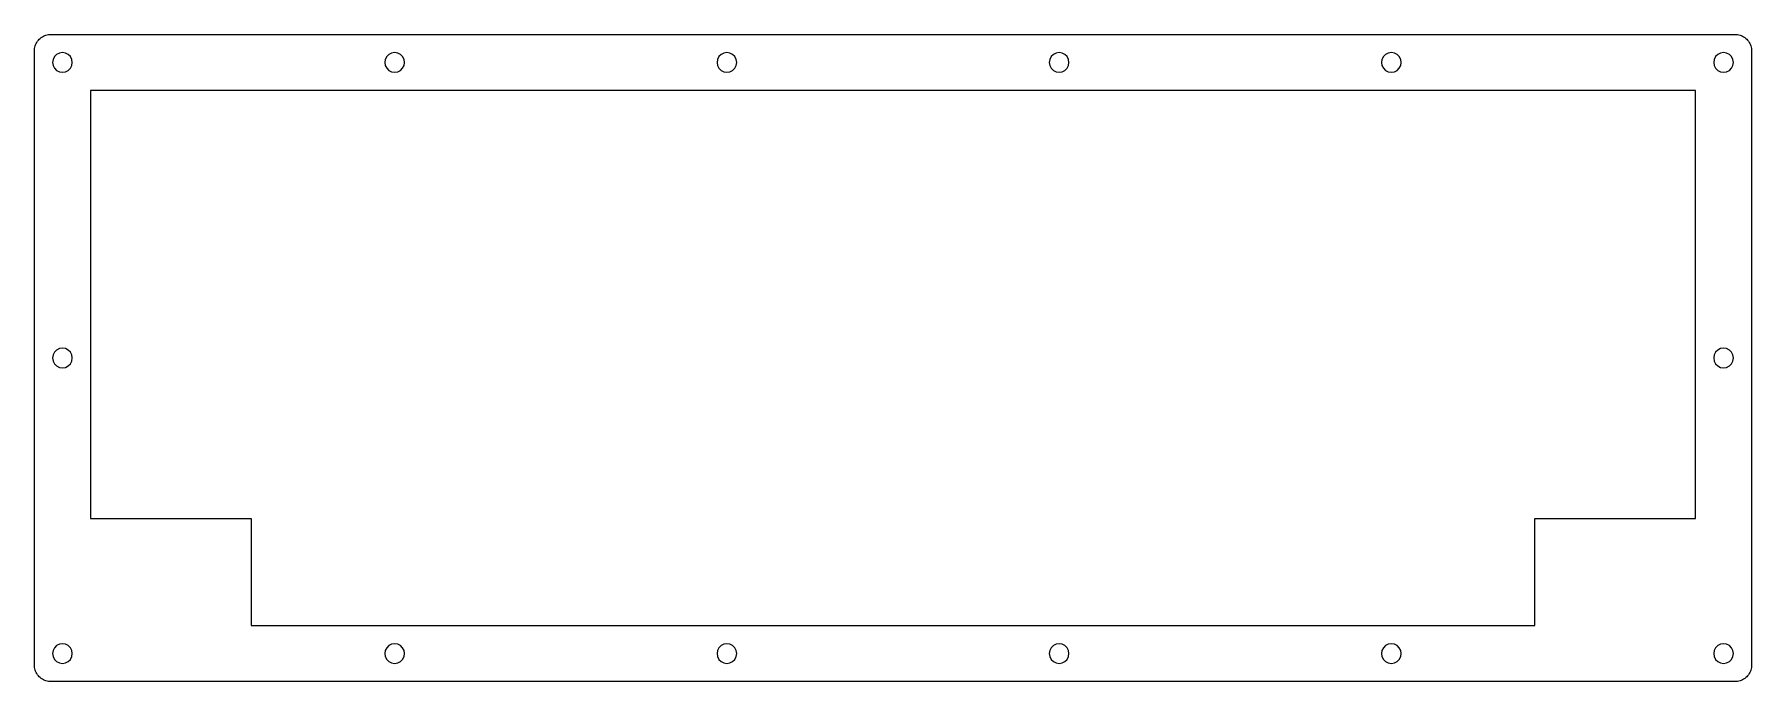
# Model space of a CAD drawing. Extents: x 0 to 306, y 0 to 116.
import ezdxf

# ---------------------------------------------------------------- set-up
doc = ezdxf.new("R2010")
doc.units = 0
doc.layers.get('0').update_dxf_attribs({"linetype": 'CONTINUOUS'})

msp = doc.modelspace()

# ---------------------------------------------------------------- linework, layer by layer
at = {"color": 0}
for p, q in [((0.130914, 113.086), (0.177767, 113.316)), ((0.177767, 113.316), (0.241157, 113.543)), ((0.241157, 113.543), (0.323839, 113.764)), ((0.323839, 113.764), (0.421679, 113.978)), ((0.421679, 113.978), (0.537436, 114.184)), ((0.537436, 114.184), (0.666972, 114.38)), ((0.666972, 114.38), (0.813043, 114.565)), ((0.813043, 114.565), (0.972894, 114.738)), ((0.972894, 114.738), (1.14653, 114.898)), ((1.14653, 114.898), (1.33119, 115.044)), ((1.33119, 115.044), (1.52687, 115.174)), ((1.52687, 115.174), (1.73357, 115.29)), ((1.73357, 115.29), (1.94717, 115.387)), ((1.94717, 115.387), (2.16765, 115.47)), ((2.16765, 115.47), (2.39503, 115.533)), ((2.39503, 115.533), (2.62516, 115.58)), ((2.62516, 115.58), (2.85943, 115.606)), ((2.85943, 115.606), (3.09507, 115.616)), ((3.09507, 115.616), (302.846, 115.616)), ((302.846, 115.616), (303.082, 115.606)), ((303.082, 115.606), (303.316, 115.58)), ((303.316, 115.58), (303.546, 115.533)), ((303.546, 115.533), (303.773, 115.47)), ((303.773, 115.47), (303.994, 115.387)), ((303.994, 115.387), (304.207, 115.29)), ((304.207, 115.29), (304.414, 115.174)), ((304.414, 115.174), (304.61, 115.044)), ((304.61, 115.044), (304.794, 114.898)), ((304.794, 114.898), (304.968, 114.738)), ((304.968, 114.738), (305.128, 114.565)), ((305.128, 114.565), (305.274, 114.38)), ((305.274, 114.38), (305.404, 114.184)), ((305.404, 114.184), (305.519, 113.978)), ((305.519, 113.978), (305.617, 113.764)), ((305.617, 113.764), (305.7, 113.543)), ((305.7, 113.543), (305.763, 113.316)), ((305.763, 113.316), (305.81, 113.086)), ((0.095085, 112.616), (0.104731, 112.852)), ((0.095085, 3.36517), (0.095085, 112.616)), ((0.104731, 112.852), (0.130914, 113.086)), ((3.42994, 111.157), (3.34588, 110.615)), ((3.34588, 110.615), (3.42994, 110.075)), ((3.67937, 111.645), (3.42994, 111.157)), ((3.42994, 110.075), (3.67937, 109.587)), ((4.06658, 112.032), (3.67937, 111.645)), ((4.55443, 112.281), (4.06658, 112.032)), ((5.09598, 112.365), (4.55443, 112.281)), ((5.63619, 112.281), (5.09598, 112.365)), ((6.12401, 112.032), (5.63619, 112.281)), ((6.50984, 111.645), (6.12401, 112.032)), ((6.75929, 111.157), (6.50984, 111.645)), ((6.50984, 109.587), (6.75929, 110.075)), ((6.84611, 110.615), (6.75929, 111.157)), ((6.75929, 110.075), (6.84611, 110.615)), ((62.581, 111.157), (62.4953, 110.615)), ((62.4953, 110.615), (62.581, 110.075)), ((62.829, 111.645), (62.581, 111.157)), ((62.581, 110.075), (62.829, 109.587)), ((63.216, 112.032), (62.829, 111.645)), ((63.7039, 112.281), (63.216, 112.032)), ((64.2454, 112.365), (63.7039, 112.281)), ((64.7859, 112.281), (64.2454, 112.365)), ((65.2734, 112.032), (64.7859, 112.281)), ((65.6608, 111.645), (65.2734, 112.032)), ((65.9088, 111.157), (65.6608, 111.645)), ((65.6608, 109.587), (65.9088, 110.075)), ((65.9956, 110.615), (65.9088, 111.157)), ((65.9088, 110.075), (65.9956, 110.615)), ((121.732, 111.157), (121.645, 110.615)), ((121.645, 110.615), (121.732, 110.075)), ((121.98, 111.645), (121.732, 111.157)), ((121.732, 110.075), (121.98, 109.587)), ((122.367, 112.032), (121.98, 111.645)), ((122.855, 112.281), (122.367, 112.032)), ((123.395, 112.365), (122.855, 112.281)), ((123.936, 112.281), (123.395, 112.365)), ((124.424, 112.032), (123.936, 112.281)), ((124.812, 111.645), (124.424, 112.032)), ((125.06, 111.157), (124.812, 111.645)), ((124.812, 109.587), (125.06, 110.075)), ((125.145, 110.615), (125.06, 111.157)), ((125.06, 110.075), (125.145, 110.615)), ((180.881, 111.157), (180.796, 110.615)), ((180.796, 110.615), (180.881, 110.075)), ((181.13, 111.645), (180.881, 111.157)), ((180.881, 110.075), (181.13, 109.587)), ((181.517, 112.032), (181.13, 111.645)), ((182.004, 112.281), (181.517, 112.032)), ((182.546, 112.365), (182.004, 112.281)), ((183.086, 112.281), (182.546, 112.365)), ((183.574, 112.032), (183.086, 112.281)), ((183.961, 111.645), (183.574, 112.032)), ((184.209, 111.157), (183.961, 111.645)), ((183.961, 109.587), (184.209, 110.075)), ((184.296, 110.615), (184.209, 111.157)), ((184.209, 110.075), (184.296, 110.615)), ((240.031, 111.157), (239.945, 110.615)), ((239.945, 110.615), (240.031, 110.075)), ((240.28, 111.645), (240.031, 111.157)), ((240.031, 110.075), (240.28, 109.587)), ((240.667, 112.032), (240.28, 111.645)), ((241.155, 112.281), (240.667, 112.032)), ((241.695, 112.365), (241.155, 112.281)), ((242.237, 112.281), (241.695, 112.365)), ((242.725, 112.032), (242.237, 112.281)), ((243.112, 111.645), (242.725, 112.032)), ((243.36, 111.157), (243.112, 111.645)), ((243.112, 109.587), (243.36, 110.075)), ((243.446, 110.615), (243.36, 111.157)), ((243.36, 110.075), (243.446, 110.615)), ((299.182, 111.157), (299.096, 110.615)), ((299.096, 110.615), (299.182, 110.075)), ((299.431, 111.645), (299.182, 111.157)), ((299.182, 110.075), (299.431, 109.587)), ((299.817, 112.032), (299.431, 111.645)), ((300.305, 112.281), (299.817, 112.032)), ((300.846, 112.365), (300.305, 112.281)), ((301.387, 112.281), (300.846, 112.365)), ((301.874, 112.032), (301.387, 112.281)), ((302.262, 111.645), (301.874, 112.032)), ((302.511, 111.157), (302.262, 111.645)), ((302.262, 109.587), (302.511, 110.075)), ((302.597, 110.615), (302.511, 111.157)), ((302.511, 110.075), (302.597, 110.615)), ((305.81, 113.086), (305.836, 112.852)), ((305.836, 112.852), (305.846, 112.616)), ((305.846, 112.616), (305.846, 3.36517)), ((3.67937, 109.587), (4.06658, 109.201)), ((4.06658, 109.201), (4.55443, 108.952)), ((4.55443, 108.952), (5.09598, 108.865)), ((5.09598, 108.865), (5.63619, 108.952)), ((5.63619, 108.952), (6.12401, 109.201)), ((6.12401, 109.201), (6.50984, 109.587)), ((62.829, 109.587), (63.216, 109.201)), ((63.216, 109.201), (63.7039, 108.952)), ((63.7039, 108.952), (64.2454, 108.865)), ((64.2454, 108.865), (64.7859, 108.952)), ((64.7859, 108.952), (65.2734, 109.201)), ((65.2734, 109.201), (65.6608, 109.587)), ((121.98, 109.587), (122.367, 109.201)), ((122.367, 109.201), (122.855, 108.952)), ((122.855, 108.952), (123.395, 108.865)), ((123.395, 108.865), (123.936, 108.952)), ((123.936, 108.952), (124.424, 109.201)), ((124.424, 109.201), (124.812, 109.587)), ((181.13, 109.587), (181.517, 109.201)), ((181.517, 109.201), (182.004, 108.952)), ((182.004, 108.952), (182.546, 108.865)), ((182.546, 108.865), (183.086, 108.952)), ((183.086, 108.952), (183.574, 109.201)), ((183.574, 109.201), (183.961, 109.587)), ((240.28, 109.587), (240.667, 109.201)), ((240.667, 109.201), (241.155, 108.952)), ((241.155, 108.952), (241.695, 108.865)), ((241.695, 108.865), (242.237, 108.952)), ((242.237, 108.952), (242.725, 109.201)), ((242.725, 109.201), (243.112, 109.587)), ((299.431, 109.587), (299.817, 109.201)), ((299.817, 109.201), (300.305, 108.952)), ((300.305, 108.952), (300.846, 108.865)), ((300.846, 108.865), (301.387, 108.952)), ((301.387, 108.952), (301.874, 109.201)), ((301.874, 109.201), (302.262, 109.587)), ((10.0941, 105.617), (10.0941, 29.4142)), ((295.847, 105.617), (10.0941, 105.617)), ((295.847, 29.4142), (295.847, 105.617)), ((3.42994, 58.5322), (3.34588, 57.9907)), ((3.67937, 59.0201), (3.42994, 58.5322)), ((4.06658, 59.4071), (3.67937, 59.0201)), ((4.55443, 59.6554), (4.06658, 59.4071)), ((5.09598, 59.7408), (4.55443, 59.6554)), ((5.63619, 59.6554), (5.09598, 59.7408)), ((6.12401, 59.4071), (5.63619, 59.6554)), ((6.50984, 59.0201), (6.12401, 59.4071)), ((6.75929, 58.5322), (6.50984, 59.0201)), ((6.84611, 57.9907), (6.75929, 58.5322)), ((299.182, 58.5322), (299.096, 57.9907)), ((299.431, 59.0201), (299.182, 58.5322)), ((299.817, 59.4071), (299.431, 59.0201)), ((300.305, 59.6554), (299.817, 59.4071)), ((300.846, 59.7408), (300.305, 59.6554)), ((301.387, 59.6554), (300.846, 59.7408)), ((301.874, 59.4071), (301.387, 59.6554)), ((302.262, 59.0201), (301.874, 59.4071)), ((302.511, 58.5322), (302.262, 59.0201)), ((302.597, 57.9907), (302.511, 58.5322)), ((3.34588, 57.9907), (3.42994, 57.4492)), ((3.42994, 57.4492), (3.67937, 56.9613)), ((3.67937, 56.9613), (4.06658, 56.5739)), ((4.06658, 56.5739), (4.55443, 56.3273)), ((4.55443, 56.3273), (5.09598, 56.2405)), ((5.09598, 56.2405), (5.63619, 56.3273)), ((5.63619, 56.3273), (6.12401, 56.5739)), ((6.12401, 56.5739), (6.50984, 56.9613)), ((6.50984, 56.9613), (6.75929, 57.4492)), ((6.75929, 57.4492), (6.84611, 57.9907)), ((299.096, 57.9907), (299.182, 57.4492)), ((299.182, 57.4492), (299.431, 56.9613)), ((299.431, 56.9613), (299.817, 56.5739)), ((299.817, 56.5739), (300.305, 56.3273)), ((300.305, 56.3273), (300.846, 56.2405)), ((300.846, 56.2405), (301.387, 56.3273)), ((301.387, 56.3273), (301.874, 56.5739)), ((301.874, 56.5739), (302.262, 56.9613)), ((302.262, 56.9613), (302.511, 57.4492)), ((302.511, 57.4492), (302.597, 57.9907)), ((10.0941, 29.4142), (38.669, 29.4142)), ((38.669, 29.4142), (38.669, 10.3656)), ((267.272, 10.3656), (267.272, 29.4142)), ((267.272, 29.4142), (295.847, 29.4142)), ((38.669, 10.3656), (267.272, 10.3656)), ((3.67937, 6.3941), (3.42994, 5.90628)), ((4.06658, 6.77997), (3.67937, 6.3941)), ((4.55443, 7.02938), (4.06658, 6.77997)), ((5.09598, 7.1162), (4.55443, 7.02938)), ((5.63619, 7.02938), (5.09598, 7.1162)), ((6.12401, 6.77997), (5.63619, 7.02938)), ((6.50984, 6.3941), (6.12401, 6.77997)), ((6.75929, 5.90628), (6.50984, 6.3941)), ((62.829, 6.3941), (62.581, 5.90628)), ((63.216, 6.77997), (62.829, 6.3941)), ((63.7039, 7.02938), (63.216, 6.77997)), ((64.2454, 7.1162), (63.7039, 7.02938)), ((64.7859, 7.02938), (64.2454, 7.1162)), ((65.2734, 6.77997), (64.7859, 7.02938)), ((65.6608, 6.3941), (65.2734, 6.77997)), ((65.9088, 5.90628), (65.6608, 6.3941)), ((121.98, 6.3941), (121.732, 5.90628)), ((122.367, 6.77997), (121.98, 6.3941)), ((122.855, 7.02938), (122.367, 6.77997)), ((123.395, 7.1162), (122.855, 7.02938)), ((123.936, 7.02938), (123.395, 7.1162)), ((124.424, 6.77997), (123.936, 7.02938)), ((124.812, 6.3941), (124.424, 6.77997)), ((125.06, 5.90628), (124.812, 6.3941)), ((181.13, 6.3941), (180.881, 5.90628)), ((181.517, 6.77997), (181.13, 6.3941)), ((182.004, 7.02938), (181.517, 6.77997)), ((182.546, 7.1162), (182.004, 7.02938)), ((183.086, 7.02938), (182.546, 7.1162)), ((183.574, 6.77997), (183.086, 7.02938)), ((183.961, 6.3941), (183.574, 6.77997)), ((184.209, 5.90628), (183.961, 6.3941)), ((240.28, 6.3941), (240.031, 5.90628)), ((240.667, 6.77997), (240.28, 6.3941)), ((241.155, 7.02938), (240.667, 6.77997)), ((241.695, 7.1162), (241.155, 7.02938)), ((242.237, 7.02938), (241.695, 7.1162)), ((242.725, 6.77997), (242.237, 7.02938)), ((243.112, 6.3941), (242.725, 6.77997)), ((243.36, 5.90628), (243.112, 6.3941)), ((299.431, 6.3941), (299.182, 5.90628)), ((299.817, 6.77997), (299.431, 6.3941)), ((300.305, 7.02938), (299.817, 6.77997)), ((300.846, 7.1162), (300.305, 7.02938)), ((301.387, 7.02938), (300.846, 7.1162)), ((301.874, 6.77997), (301.387, 7.02938)), ((302.262, 6.3941), (301.874, 6.77997)), ((302.511, 5.90628), (302.262, 6.3941)), ((0.104731, 3.12952), (0.095085, 3.36517)), ((0.130914, 2.89526), (0.104731, 3.12952)), ((3.42994, 5.90628), (3.34588, 5.36607)), ((3.34588, 5.36607), (3.42994, 4.82452)), ((3.42994, 4.82452), (3.67937, 4.3367)), ((3.67937, 4.3367), (4.06658, 3.94945)), ((4.06658, 3.94945), (4.55443, 3.70004)), ((4.55443, 3.70004), (5.09598, 3.61597)), ((5.09598, 3.61597), (5.63619, 3.70004)), ((5.63619, 3.70004), (6.12401, 3.94945)), ((6.12401, 3.94945), (6.50984, 4.3367)), ((6.50984, 4.3367), (6.75929, 4.82452)), ((6.84611, 5.36607), (6.75929, 5.90628)), ((6.75929, 4.82452), (6.84611, 5.36607)), ((62.581, 5.90628), (62.4953, 5.36607)), ((62.4953, 5.36607), (62.581, 4.82452)), ((62.581, 4.82452), (62.829, 4.3367)), ((62.829, 4.3367), (63.216, 3.94945)), ((63.216, 3.94945), (63.7039, 3.70004)), ((63.7039, 3.70004), (64.2454, 3.61597)), ((64.2454, 3.61597), (64.7859, 3.70004)), ((64.7859, 3.70004), (65.2734, 3.94945)), ((65.2734, 3.94945), (65.6608, 4.3367)), ((65.6608, 4.3367), (65.9088, 4.82452)), ((65.9956, 5.36607), (65.9088, 5.90628)), ((65.9088, 4.82452), (65.9956, 5.36607)), ((121.732, 5.90628), (121.645, 5.36607)), ((121.645, 5.36607), (121.732, 4.82452)), ((121.732, 4.82452), (121.98, 4.3367)), ((121.98, 4.3367), (122.367, 3.94945)), ((122.367, 3.94945), (122.855, 3.70004)), ((122.855, 3.70004), (123.395, 3.61597)), ((123.395, 3.61597), (123.936, 3.70004)), ((123.936, 3.70004), (124.424, 3.94945)), ((124.424, 3.94945), (124.812, 4.3367)), ((124.812, 4.3367), (125.06, 4.82452)), ((125.145, 5.36607), (125.06, 5.90628)), ((125.06, 4.82452), (125.145, 5.36607)), ((180.881, 5.90628), (180.796, 5.36607)), ((180.796, 5.36607), (180.881, 4.82452)), ((180.881, 4.82452), (181.13, 4.3367)), ((181.13, 4.3367), (181.517, 3.94945)), ((181.517, 3.94945), (182.004, 3.70004)), ((182.004, 3.70004), (182.546, 3.61597)), ((182.546, 3.61597), (183.086, 3.70004)), ((183.086, 3.70004), (183.574, 3.94945)), ((183.574, 3.94945), (183.961, 4.3367)), ((183.961, 4.3367), (184.209, 4.82452)), ((184.296, 5.36607), (184.209, 5.90628)), ((184.209, 4.82452), (184.296, 5.36607)), ((240.031, 5.90628), (239.945, 5.36607)), ((239.945, 5.36607), (240.031, 4.82452)), ((240.031, 4.82452), (240.28, 4.3367)), ((240.28, 4.3367), (240.667, 3.94945)), ((240.667, 3.94945), (241.155, 3.70004)), ((241.155, 3.70004), (241.695, 3.61597)), ((241.695, 3.61597), (242.237, 3.70004)), ((242.237, 3.70004), (242.725, 3.94945)), ((242.725, 3.94945), (243.112, 4.3367)), ((243.112, 4.3367), (243.36, 4.82452)), ((243.446, 5.36607), (243.36, 5.90628)), ((243.36, 4.82452), (243.446, 5.36607)), ((299.182, 5.90628), (299.096, 5.36607)), ((299.096, 5.36607), (299.182, 4.82452)), ((299.182, 4.82452), (299.431, 4.3367)), ((299.431, 4.3367), (299.817, 3.94945)), ((299.817, 3.94945), (300.305, 3.70004)), ((300.305, 3.70004), (300.846, 3.61597)), ((300.846, 3.61597), (301.387, 3.70004)), ((301.387, 3.70004), (301.874, 3.94945)), ((301.874, 3.94945), (302.262, 4.3367)), ((302.262, 4.3367), (302.511, 4.82452)), ((302.597, 5.36607), (302.511, 5.90628)), ((302.511, 4.82452), (302.597, 5.36607)), ((305.836, 3.12952), (305.81, 2.89526)), ((305.846, 3.36517), (305.836, 3.12952)), ((0.177767, 2.66513), (0.130914, 2.89526)), ((0.241157, 2.43775), (0.177767, 2.66513)), ((0.323839, 2.21726), (0.241157, 2.43775)), ((0.421679, 2.00367), (0.323839, 2.21726)), ((0.537436, 1.79696), (0.421679, 2.00367)), ((0.666972, 1.60128), (0.537436, 1.79696)), ((0.813043, 1.41662), (0.666972, 1.60128)), ((0.972894, 1.24299), (0.813043, 1.41662)), ((1.14653, 1.08314), (0.972894, 1.24299)), ((1.33119, 0.937066), (1.14653, 1.08314)), ((1.52687, 0.80753), (1.33119, 0.937066)), ((1.73357, 0.691776), (1.52687, 0.80753)), ((1.94717, 0.593933), (1.73357, 0.691776)), ((2.16765, 0.511253), (1.94717, 0.593933)), ((2.39503, 0.447862), (2.16765, 0.511253)), ((2.62516, 0.40101), (2.39503, 0.447862)), ((2.85943, 0.374826), (2.62516, 0.40101)), ((3.09507, 0.365181), (2.85943, 0.374826)), ((302.846, 0.365181), (3.09507, 0.365181)), ((303.082, 0.374826), (302.846, 0.365181)), ((303.316, 0.40101), (303.082, 0.374826)), ((303.546, 0.447862), (303.316, 0.40101)), ((303.773, 0.511253), (303.546, 0.447862)), ((303.994, 0.593933), (303.773, 0.511253)), ((304.207, 0.691776), (303.994, 0.593933)), ((304.414, 0.80753), (304.207, 0.691776)), ((304.61, 0.937066), (304.414, 0.80753)), ((304.794, 1.08314), (304.61, 0.937066)), ((304.968, 1.24299), (304.794, 1.08314)), ((305.128, 1.41662), (304.968, 1.24299)), ((305.274, 1.60128), (305.128, 1.41662)), ((305.404, 1.79696), (305.274, 1.60128)), ((305.519, 2.00367), (305.404, 1.79696)), ((305.617, 2.21726), (305.519, 2.00367)), ((305.7, 2.43775), (305.617, 2.21726)), ((305.763, 2.66513), (305.7, 2.43775)), ((305.81, 2.89526), (305.763, 2.66513))]:
    msp.add_line(p, q, dxfattribs=at)

doc.saveas('drawing.dxf')
